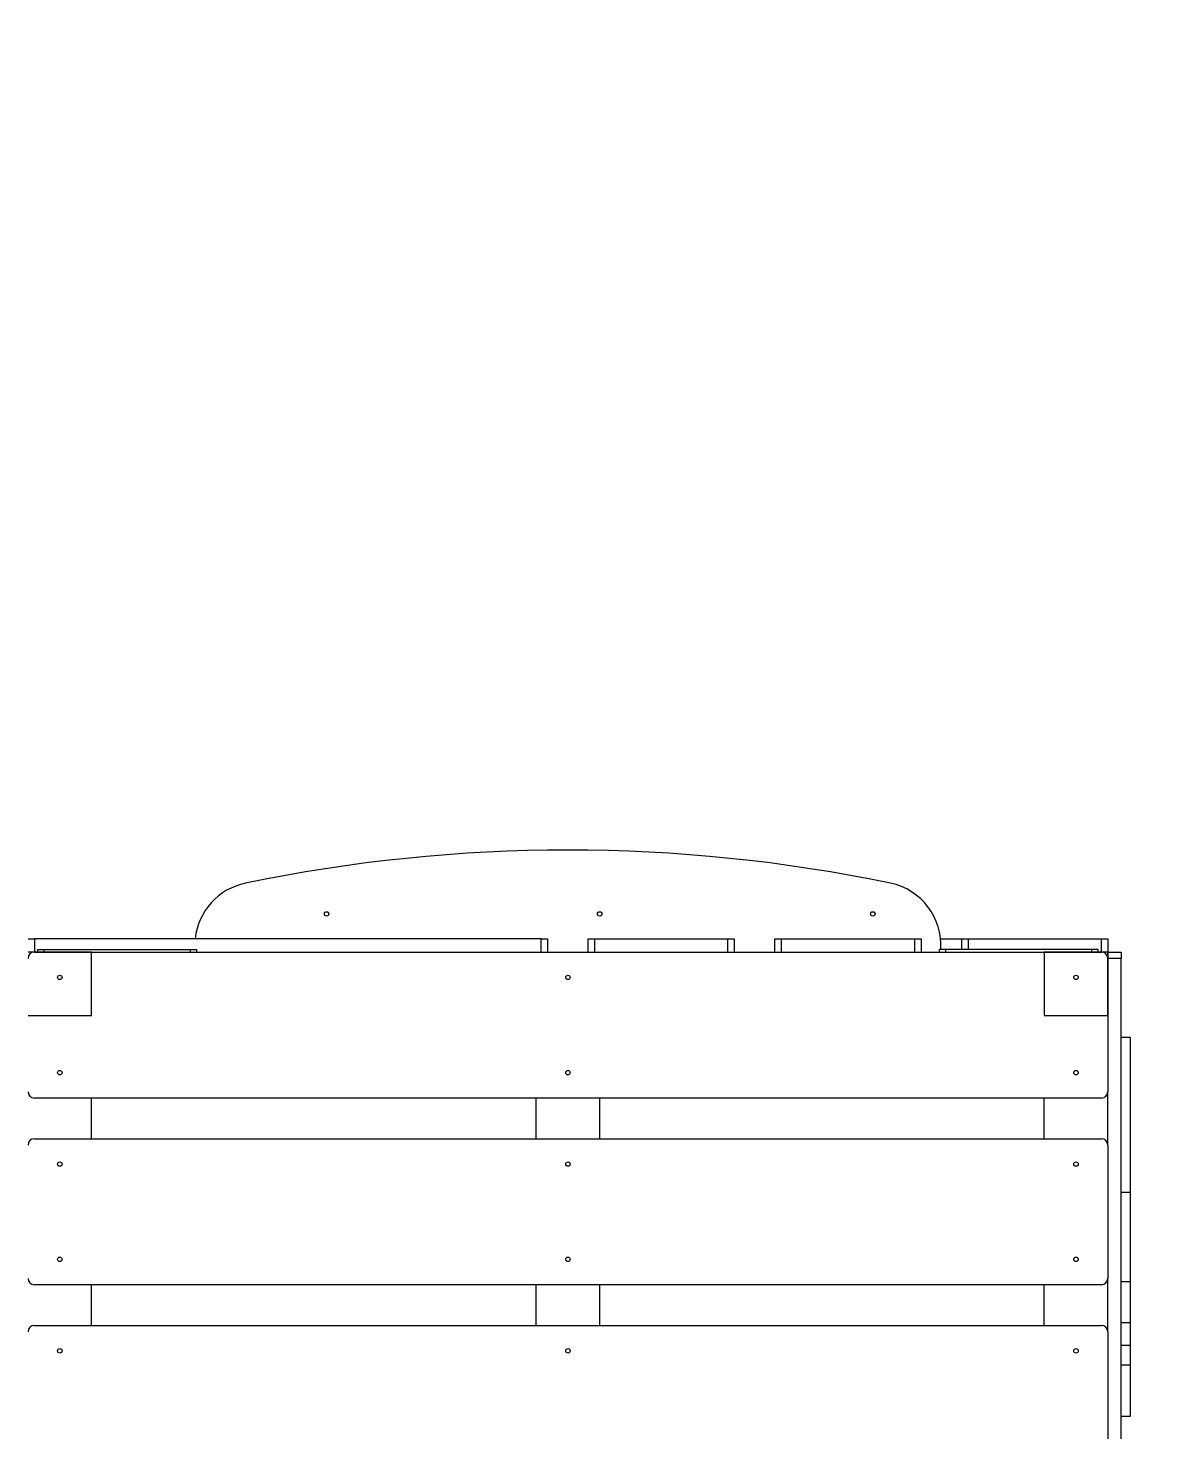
# Model space of a CAD drawing. Header units: millimetres. Extents: x -6234 to 7498, y -6127 to 5103.
# Drawn here: x 1156 to 2935, y -962 to 1245 of the extents above; entities that cross this region are included whole.
import ezdxf

# ---------------------------------------------------------------- set-up
doc = ezdxf.new("R2010")
doc.units = ezdxf.units.MM
for name, color, linetype in [('DIKOM_ОБЪЕКТ', 7, 'Continuous'), ('DIKOM_РАЗМЕР_ЗОНА', 7, 'Continuous'), ('DIKOM_РАЗМЕР_ОБЪЕКТА', 7, 'Continuous')]:
    doc.layers.add(name, color=color, linetype=linetype)
doc.styles.add('style1', font='arial.ttf', dxfattribs={"width": 0.8})
doc.dimstyles.new('1-50', dxfattribs={"dimtxt": 300, "dimasz": 200, "dimexe": 100, "dimexo": 0, "dimgap": 100, "dimtad": 1, "dimtxsty": 'style1', "dimcen": 200, "dimclrd": 7, "dimclre": 7, "dimclrt": 7, "dimadec": 1, "dimazin": 2, "dimtfac": 1, "dimtmove": 0, "dimatfit": 2, "dimfxl": 0, "dimlwd": 25, "dimlwe": 18, "dimarcsym": 0})

# ---------------------------------------------------------------- blocks, each defined once
blk = doc.blocks.new('*D10')
at = {"layer": 'Defpoints', "color": 0, "transparency": 16777216}
for p in [(5628, 903.1), (-3229.4, -1461.5), (5628, -5097.6)]:
    blk.add_point(p, dxfattribs=at)
at = {"layer": 'DIKOM_РАЗМЕР_ОБЪЕКТА', "color": 7, "lineweight": 18, "transparency": 16777216}
for p, q in [((5628, 903.1), (5628, -5197.6)), ((-3229.4, -1461.5), (-3229.4, -5197.6))]:
    blk.add_line(p, q, dxfattribs=at)
at = {"layer": 'DIKOM_РАЗМЕР_ОБЪЕКТА', "color": 7, "lineweight": 25, "transparency": 16777216}
blk.add_line((-3029.4, -5097.6), (5428, -5097.6), dxfattribs=at)
at = {"layer": 'DIKOM_РАЗМЕР_ОБЪЕКТА', "color": 7, "transparency": 16777216}
for points in [[(-3029.4, -5064.2), (-3029.4, -5130.9), (-3229.4, -5097.6)], [(5428, -5064.2), (5428, -5130.9), (5628, -5097.6)]]:
    blk.add_solid(points, dxfattribs=at)
at = {"layer": 'DIKOM_РАЗМЕР_ОБЪЕКТА', "color": 7, "lineweight": 40, "transparency": 16777216, "insert": (1488.3, -4844.4), "char_height": 300, "attachment_point": 5, "style": 'style1'}
blk.add_mtext('8850', dxfattribs=at)
blk = doc.blocks.new('*D13')
at = {"layer": 'Defpoints', "color": 0, "transparency": 16777216}
for p in [(7498.1, 1778.2), (-5229.4, -1831.4), (7498.1, -6026.7)]:
    blk.add_point(p, dxfattribs=at)
at = {"layer": 'DIKOM_РАЗМЕР_ЗОНА', "color": 7, "lineweight": 18, "transparency": 16777216}
for p, q in [((7498.1, 1778.2), (7498.1, -6126.7)), ((-5229.4, -1831.4), (-5229.4, -6126.7))]:
    blk.add_line(p, q, dxfattribs=at)
at = {"layer": 'DIKOM_РАЗМЕР_ЗОНА', "color": 7, "lineweight": 25, "transparency": 16777216}
blk.add_line((-5029.4, -6026.7), (7298.1, -6026.7), dxfattribs=at)
at = {"layer": 'DIKOM_РАЗМЕР_ЗОНА', "color": 7, "transparency": 16777216}
for points in [[(-5029.4, -5993.4), (-5029.4, -6060.1), (-5229.4, -6026.7)], [(7298.1, -5993.4), (7298.1, -6060.1), (7498.1, -6026.7)]]:
    blk.add_solid(points, dxfattribs=at)
at = {"layer": 'DIKOM_РАЗМЕР_ЗОНА', "color": 7, "transparency": 16777216, "insert": (1560.7, -5773.6), "char_height": 300, "attachment_point": 5, "style": 'style1'}
blk.add_mtext('12750', dxfattribs=at)

msp = doc.modelspace()

# ---------------------------------------------------------------- linework, layer by layer
at = {"layer": 'DIKOM_ОБЪЕКТ', "color": 7, "linetype": 'Continuous', "lineweight": 15}
for p, q in [((1156.011, -188.506), (1166.011, -188.506)), ((1166.011, -188.506), (1166.011, -209.506)), ((1964.011, -188.506), (1166.011, -188.506)), ((1964.011, -209.506), (1964.011, -188.506)), ((1964.011, -188.506), (1974.011, -188.506)), ((1974.011, -188.506), (1974.011, -209.506)), ((2038.011, -209.506), (2038.011, -188.506)), ((2038.011, -188.506), (2048.011, -188.506)), ((2048.011, -188.506), (2048.011, -209.506)), ((2048.011, -188.506), (2258.011, -188.506)), ((2258.011, -209.506), (2258.011, -188.506)), ((2258.011, -188.506), (2268.011, -188.506)), ((2268.011, -188.506), (2268.011, -209.506)), ((2332.011, -209.506), (2332.011, -188.506)), ((2332.011, -188.506), (2342.011, -188.506)), ((2342.011, -188.506), (2342.011, -209.506)), ((2342.011, -188.506), (2552.011, -188.506)), ((2552.011, -209.506), (2552.011, -188.506)), ((2552.011, -188.506), (2562.011, -188.506)), ((2562.011, -188.506), (2562.011, -209.506)), ((2592.798, -188.506), (2626.011, -188.506)), ((2626.011, -205.506), (2626.011, -188.506)), ((2626.011, -188.506), (2636.011, -188.506)), ((2636.011, -188.506), (2846.011, -188.506)), ((2636.011, -188.506), (2636.011, -205.506)), ((2846.011, -209.506), (2846.011, -188.506)), ((2846.011, -188.506), (2856.011, -188.506)), ((2856.011, -188.506), (2856.011, -209.506)), ((1166.011, -209.506), (1156.011, -209.506)), ((1256.011, -209.506), (1156.011, -209.506)), ((1166.011, -209.506), (2846.011, -209.506)), ((1171.011, -205.506), (1171.011, -209.506)), ((1171.011, -205.506), (1181.011, -205.506)), ((1181.011, -205.506), (1181.011, -209.506)), ((1181.011, -205.506), (1411.011, -205.506)), ((1256.011, -309.506), (1256.011, -209.506)), ((1411.011, -205.506), (1411.011, -209.506)), ((1411.011, -205.506), (1421.011, -205.506)), ((1421.011, -205.506), (1421.011, -209.506)), ((2591.011, -209.506), (2591.011, -205.506)), ((2601.011, -205.506), (2591.011, -205.506)), ((2601.011, -209.506), (2601.011, -205.506)), ((2831.011, -205.506), (2601.011, -205.506)), ((2756.011, -209.506), (2756.011, -309.506)), ((2856.011, -209.506), (2756.011, -209.506)), ((2856.011, -209.506), (2756.011, -209.506)), ((2756.011, -209.506), (2756.011, -309.506)), ((2831.011, -209.506), (2831.011, -205.506)), ((2841.011, -205.506), (2831.011, -205.506)), ((2841.011, -209.506), (2841.011, -205.506)), ((2856.011, -209.506), (2846.011, -209.506)), ((2856.011, -209.506), (2877.011, -209.506)), ((2856.011, -209.506), (2856.011, -219.506)), ((2856.011, -309.506), (2856.011, -209.506)), ((2856.011, -309.506), (2856.011, -209.506)), ((2877.011, -219.506), (2856.011, -219.506)), ((2856.011, -219.506), (2856.011, -429.506)), ((2877.011, -209.506), (2877.011, -219.506)), ((2877.011, -1017.506), (2877.011, -219.506)), ((1156.011, -309.506), (1256.011, -309.506)), ((2756.011, -309.506), (2856.011, -309.506)), ((2756.011, -309.506), (2856.011, -309.506)), ((2892.011, -344.294), (2877.011, -344.294)), ((2892.011, -587.685), (2892.011, -344.294)), ((2846.011, -439.506), (1166.011, -439.506)), ((1256.011, -503.506), (1256.011, -439.506)), ((1956.011, -503.506), (1956.011, -439.506)), ((2056.011, -503.506), (2056.011, -439.506)), ((2756.011, -503.506), (2756.011, -439.506)), ((2856.011, -513.506), (2856.011, -429.506)), ((1166.011, -503.506), (2846.011, -503.506)), ((2856.011, -513.506), (2856.011, -723.506)), ((2877.011, -587.685), (2892.011, -587.685)), ((2892.011, -728.493), (2892.011, -587.685)), ((2856.011, -807.506), (2856.011, -723.506)), ((2877.011, -728.493), (2892.011, -728.493)), ((2892.011, -793.572), (2892.011, -728.493)), ((2846.011, -733.506), (1166.011, -733.506)), ((1256.011, -797.506), (1256.011, -733.506)), ((1956.011, -797.506), (1956.011, -733.506)), ((2056.011, -797.506), (2056.011, -733.506)), ((2756.011, -797.506), (2756.011, -733.506)), ((2892.011, -793.572), (2877.011, -793.572)), ((2892.011, -828.834), (2892.011, -793.572)), ((1166.011, -797.506), (2846.011, -797.506)), ((2856.011, -807.506), (2856.011, -1017.506)), ((2877.011, -828.834), (2892.011, -828.834)), ((2892.011, -859.388), (2892.011, -828.834)), ((2877.011, -859.388), (2892.011, -859.388)), ((2892.011, -940.27), (2892.011, -859.388)), ((2877.011, -940.27), (2892.011, -940.27))]:
    msp.add_line(p, q, dxfattribs=at)
for centre in [(1626.011, -149.506), (2056.011, -149.506), (2486.011, -149.506), (1206.011, -249.506), (2006.011, -249.506), (2806.011, -249.506), (1206.011, -399.506), (2006.011, -399.506), (2806.011, -399.506), (1206.011, -543.506), (2006.011, -543.506), (2806.011, -543.506), (1206.011, -693.506), (2006.011, -693.506), (2806.011, -693.506), (1206.011, -837.506), (2006.011, -837.506), (2806.011, -837.506)]:
    msp.add_circle(centre, 3.5, dxfattribs=at)
for centre, radius, start, end in [((2006.011, -2549.006), 2500, 78.284148, 101.715852), ((1518.671, -199.006), 100, 101.715852, 173.972833), ((2493.35, -199.006), 100, 356.273147, 78.284148), ((1166.011, -219.506), 10, 90, 180), ((2846.011, -219.506), 10, 0, 90), ((1166.011, -429.506), 10, 180, 270), ((2846.011, -429.506), 10, 270, 0), ((1166.011, -513.506), 10, 90, 180), ((2846.011, -513.506), 10, 0, 90), ((1166.011, -723.506), 10, 180, 270), ((2846.011, -723.506), 10, 270, 0), ((1166.011, -807.506), 10, 90, 180), ((2846.011, -807.506), 10, 0, 90)]:
    msp.add_arc(centre, radius, start, end, dxfattribs=at)

# ---------------------------------------------------------------- dimensions: what is measured, and where the dimension line sits
at = {"layer": 'DIKOM_РАЗМЕР_ЗОНА'}
dim = msp.add_linear_dim(base=(7498.074, -6026.735), p1=(-5229.391, -1831.362), p2=(7498.074, 1778.201), text='12750', dimstyle='1-50', dxfattribs=at)
dim.commit()
dim.dimension.update_dxf_attribs({"geometry": '*D13', "text_midpoint": (1560.691, -6026.735), "dimtype": 160})
at = {"layer": 'DIKOM_РАЗМЕР_ОБЪЕКТА', "lineweight": 40}
dim = msp.add_linear_dim(base=(5627.969, -5097.582), p1=(-3229.391, -1461.506), p2=(5627.969, 903.069), text='8850', dimstyle='1-50', dxfattribs=at)
dim.commit()
dim.dimension.update_dxf_attribs({"geometry": '*D10', "text_midpoint": (1488.304, -5097.582), "dimtype": 160})

doc.saveas('drawing.dxf')
